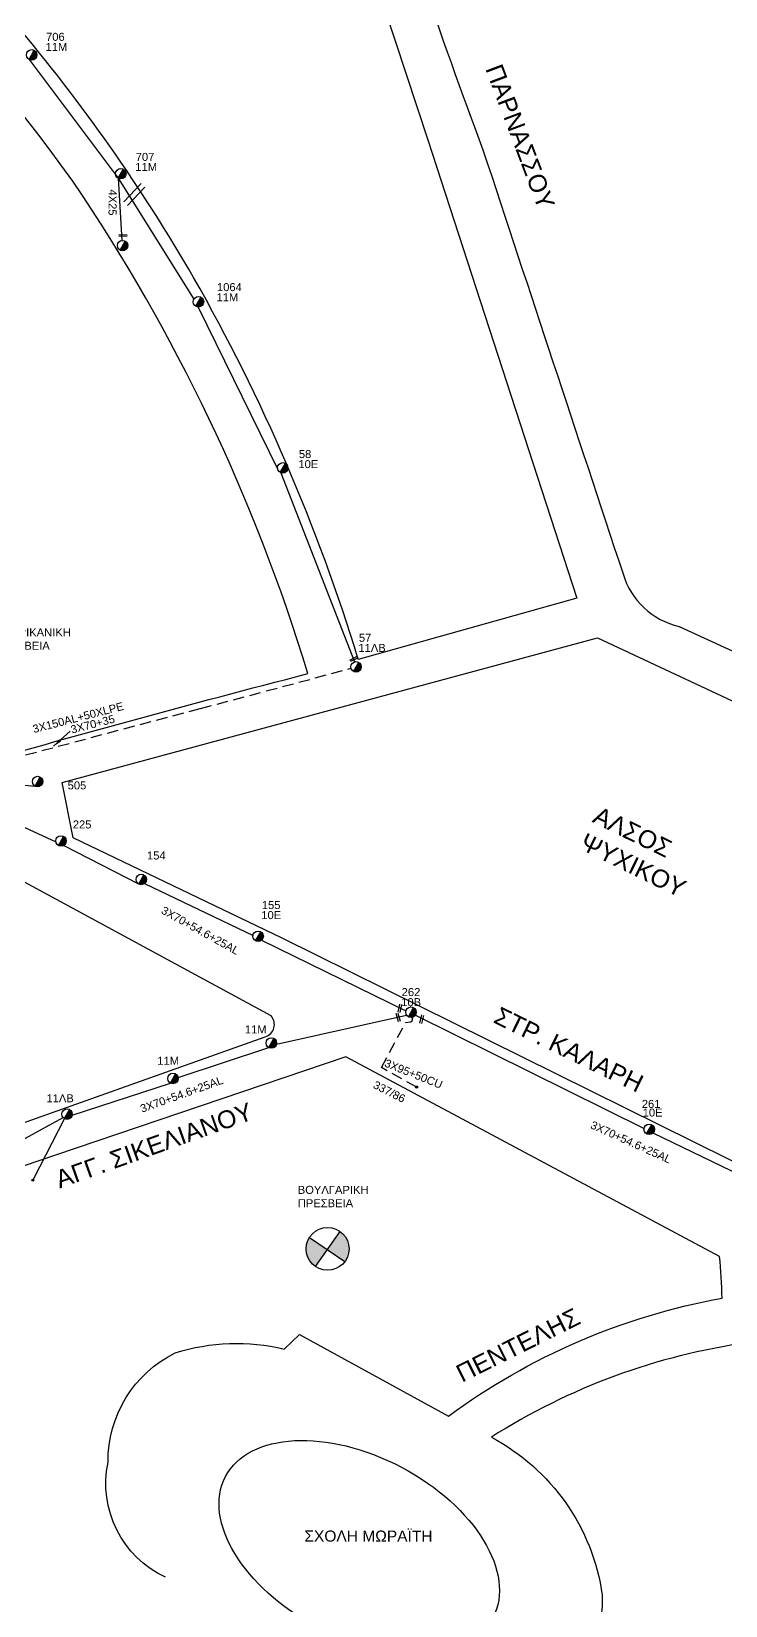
# Model space of a CAD drawing. Header units: millimetres. Extents: x 875 to 3140, y 727 to 1775.
# Drawn here: x 2535.6 to 2691.7, y 1062 to 1416.1 of the extents above; entities that cross this region are included whole.
import ezdxf
from ezdxf.enums import TextEntityAlignment as Align

# ---------------------------------------------------------------- set-up
doc = ezdxf.new("R2010")
doc.units = ezdxf.units.MM
doc.linetypes.add('DASHED', pattern=[19.05, 12.7, -6.35])
for name, color, linetype in [('Εναέρια παροχή ΧΤ 4x25', 7, 'SYN_LINE'), ('Επιγραφές - Σχήματα', 7, 'Continuous'), ('Καλώδια ΧΤ   3x150AL+50XLPE', 7, 'DASHED'), ('Καλώδια ΧΤ   3x95+50CU', 7, 'DASHED'), ('Μηχανική τομή', 7, 'Continuous'), ('Στύλος ΦΜ', 7, 'Continuous'), ('Στύλος ΦΜ @ 1', 7, 'Continuous'), ('Συνδέσεις', 7, 'Continuous'), ('Συνεστραμμένα ΧΤ   3x70+54.6+25AL', 7, 'SYN_LINE'), ('Τομή', 7, 'Continuous'), ('Υπόβαθρο ΔΕΗ', 7, 'Continuous')]:
    doc.layers.add(name, color=color, linetype=linetype)
doc.styles.add('ar', font='arial.ttf')
doc.styles.get("Standard").update_dxf_attribs({"font": 'arial.ttf'})
doc.linetypes.add('SYN_LINE', pattern='A,0.5,-0.0001,["/\\/\\/\\/",Standard,S=0.1,R=0,X=0,Y=-0.05],-0.25', length=0.7501)
doc.dimstyles.new('ISO-25', dxfattribs={"dimtxt": 2.5, "dimasz": 2.5, "dimexe": 1.25, "dimexo": 0.625, "dimtad": 1, "dimtxsty": 'Standard', "dimcen": 2.5, "dimadec": 0, "dimazin": 0, "dimtfac": 1, "dimtmove": 0, "dimatfit": 3, "dimfxl": 1, "dimarcsym": 0})

# ---------------------------------------------------------------- blocks, each defined once
blk = doc.blocks.new('ΥΠΑΡΧΩΝ ΤΣΙΜΕΝΤΕΝΙΟΣ ΣΤΥΛΟΣ')
at = {"layer": 'Στύλος ΦΜ'}
blk.add_hatch(color=256, dxfattribs=at).paths.add_polyline_path([(-1.29, -2.28, 0.574793), (2.62, 0, 0.268822), (1.3, 2.27)])
blk.add_line((-1.29, -2.28), (1.3, 2.27), dxfattribs=at)
blk.add_circle((0, 0), 2.62, dxfattribs=at)
at = {"layer": 'Στύλος ΦΜ', "flags": 4}
for tag, p in [('ΑΡΙΘΜΟΣ', (-4.68, 8.05)), ('ΤΥΠΟΣ', (-4.91, 3.03))]:
    blk.add_attdef(tag, p, '', height=4, dxfattribs=at)
blk = doc.blocks.new('ΤΟΜΗ')
at = {"layer": 'Τομή', "ltscale": 40}
for p, q in [((-5.68, 0), (5.68, 0)), ((5.68, -2.33), (-5.68, -2.33))]:
    blk.add_line(p, q, dxfattribs=at)
blk = doc.blocks.new('ΜΗΧΑΝΙΚΗ ΤΟΜΗ')
at = {"layer": 'Μηχανική τομή', "ltscale": 40}
for p, q in [((-1.89, 0.78), (1.89, 0.78)), ((1.89, 0), (-1.89, 0))]:
    blk.add_line(p, q, dxfattribs=at)
blk = doc.blocks.new('_ΣΥΝΔΕΣΗ')
at = {"layer": 'Συνδέσεις', "linetype": 'SYN_LINE', "ltscale": 40}
blk.add_hatch(color=256, dxfattribs=at).paths.add_polyline_path([(0.5, -0.01, 1), (-0.5, -0.01, 1)])
at = {"layer": 'Συνδέσεις'}
blk.add_circle((0, -0.01), 0.5, dxfattribs=at)

msp = doc.modelspace()

# ---------------------------------------------------------------- hatches: boundary and pattern name
at = {"layer": 'Επιγραφές - Σχήματα'}
h = msp.add_hatch(color=1, dxfattribs=at)
h.paths.add_polyline_path([(2605.06, 1146.17), (2602.16, 1142.11), (2606.12, 1139.43, 0.158648), (2607.05, 1142.27, 0.239646)])
h.paths.add_polyline_path([(2602.16, 1142.11), (2598.13, 1144.84, 0.140748), (2597.39, 1142.27, 0.245453), (2599.46, 1138.31)])

# ---------------------------------------------------------------- linework, layer by layer
at = {"layer": 'Εναέρια παροχή ΧΤ 4x25', "color": 87, "ltscale": 15}
msp.add_lwpolyline([(2555.11, 1383.07), (2555.93, 1369.09)], dxfattribs=at)
at = {"layer": 'Επιγραφές - Σχήματα', "color": 1}
for points in [[(2598.13, 1144.84), (2606.12, 1139.43)], [(2599.46, 1138.31), (2605.06, 1146.17)]]:
    msp.add_lwpolyline(points, dxfattribs=at)
msp.add_circle((2602.22, 1142.27), 4.83, dxfattribs=at)
at = {"layer": 'Καλώδια ΧΤ   3x150AL+50XLPE', "color": 27, "linetype": 'DASHED', "ltscale": 0.2}
msp.add_lwpolyline([(2459.16, 1231.65), (2459.66, 1231.17, 0.530381), (2462.92, 1231.87, -0.055292), (2464.14, 1234.14), (2492.77, 1242.13), (2523.22, 1250.42), (2573.65, 1263.83), (2607.5, 1272.85)], format="xyb", dxfattribs=at)
at = {"layer": 'Καλώδια ΧΤ   3x95+50CU', "color": 30, "ltscale": 0.2}
msp.add_lwpolyline([(2622.27, 1178.63), (2614.33, 1183.06), (2619.78, 1193.21), (2620.79, 1193.3, 0.656325), (2621.14, 1194.34, 1.523637)], format="xyb", dxfattribs=at)
at = {"layer": 'Συνεστραμμένα ΧΤ   3x70+54.6+25AL', "color": 87, "ltscale": 20}
msp.add_lwpolyline([(2535.05, 1409.82), (2555.11, 1383.07)], dxfattribs=at)
at = {"layer": 'Συνεστραμμένα ΧΤ   3x70+54.6+25AL', "color": 27, "ltscale": 20}
for points in [[(2555.11, 1383.07), (2572.15, 1355.91)], [(2573.12, 1354.12), (2590.96, 1317.72)], [(2591.71, 1316.83), (2608.24, 1274.3)]]:
    msp.add_lwpolyline(points, dxfattribs=at)
at = {"layer": 'Συνεστραμμένα ΧΤ   3x70+54.6+25AL', "color": 5, "ltscale": 20}
for points in [[(2508.19, 1248.98), (2536.39, 1246.36)], [(2508.19, 1248.98), (2541.06, 1233.85)], [(2542.84, 1233.01), (2559.7, 1224.34)], [(2561.05, 1224.47), (2585.43, 1212.77)], [(2587.33, 1211.67), (2619.84, 1195.79)]]:
    msp.add_lwpolyline(points, dxfattribs=at)
at = {"layer": 'Συνεστραμμένα ΧΤ   3x70+54.6+25AL', "color": 30, "ltscale": 20}
for points in [[(2590.7, 1188.29), (2619.99, 1194.87)], [(2621.96, 1194.86), (2673.41, 1169.37)], [(2568.59, 1180.82), (2588.98, 1187.54)], [(2544.76, 1172.37), (2566.85, 1179.57)], [(2521.03, 1159.98), (2542.72, 1171.8)], [(2543.02, 1171.56), (2535.97, 1157.85)], [(2675.41, 1168.34), (2717.16, 1148.21)]]:
    msp.add_lwpolyline(points, dxfattribs=at)
at = {"layer": 'Υπόβαθρο ΔΕΗ'}
for points in [[(2719.75, 1622.99), (2615, 1486.54, 0.384387), (2610.64, 1468.61, 0.018473), (2637.16, 1389.5, 0.000209), (2668.69, 1294.07, 0.270455), (2681.3, 1282.28), (2784.47, 1234.88), (2791.42, 1257.17, -0.162013), (2788.36, 1313.64, -0.000036), (2823.78, 1456.03, -0.011845), (2837.86, 1508.96, -0.003458), (2742.47, 1620.21, 0.524841), (2719.75, 1622.99, 0.851705)], [(2568.41, 1590.86), (2644.69, 1542.17), (2602.29, 1485.8, 0.308553), (2598.08, 1472.66), (2624.78, 1391.7), (2658.29, 1288.6), (2609.11, 1274.87, 0.055227), (2572.08, 1360.75, 0.044737), (2531.81, 1418, 0.079704), (2494.89, 1455.63, -0.006283), (2568.41, 1590.86, -1.104591)], [(2442.41, 1483.53), (2401.96, 1416.89, -0.145088), (2478.23, 1351.47, -0.064065), (2518.71, 1250.06, -0.007079), (2597.77, 1271.65, 0.075665), (2544.89, 1382.42, 0.085809), (2442.41, 1483.53, 4.800216)], [(2796.13, 1214.51), (2763.03, 1133.76, -0.46177), (2757.29, 1131.12), (2692.42, 1162.48), (2591.99, 1212.15), (2544.94, 1234.71), (2542.47, 1247.2), (2662.96, 1279.69), (2794.42, 1218.24, -0.5905), (2796.13, 1214.51, -0.810096)], [(2565.75, 1068.39, -0.347714), (2552.82, 1094.28, -0.289098), (2567.94, 1118.85, -0.138948), (2592.43, 1119.71), (2595.91, 1123.03), (2629.42, 1104.66, -0.113892), (2690.97, 1131.2, 0.014977), (2690.41, 1140.58), (2606.28, 1185.46), (2541, 1163.36), (2464.9, 1137.51)], [(2464.9, 1137.51), (2515.27, 994.65), (2523.71, 970.83), (2544.91, 963.13), (2633.41, 992.19), (2680.43, 1006.7, -0.388703), (2707.12, 1047.02), (2696.77, 1121.18, 0.107065), (2639.05, 1099.91, -0.239789), (2664.01, 1064.39, -0.309908), (2644.56, 1034.4, -0.164304), (2617.66, 1033.84, 0.250186)]]:
    msp.add_lwpolyline(points, format="xyb", dxfattribs=at)
msp.add_lwpolyline([(2461.81, 1145.05), (2588.2, 1189.97, 0.551971), (2589.49, 1194.67), (2514.33, 1235.41), (2439.43, 1216.56, 0.356539), (2438.84, 1211.98)], format="xyb", close=True, dxfattribs=at)
msp.add_ellipse((2609.33, 1075.19), major_axis=(-30.08, 15.88), ratio=0.597514, dxfattribs=at)

# ---------------------------------------------------------------- block references
at = {"layer": 'Μηχανική τομή'}
for p, xscale, yscale, zscale, rotation in [((2556.18, 1370.42), 0.500000000000099, 0.500000000000099, 0.500000000000099, 177.8738243524757), ((2608.04, 1275.13), 0.5000000000001384, 0.5000000000001384, 0.5000000000001384, 206.6321580261365), ((2618.27, 1196.41), 0.5000000000001807, 0.5000000000001807, 0.5000000000001807, 256.8213729322306), ((2617.91, 1194.28), 0.500000000000209, 0.500000000000209, 0.500000000000209, 284.5760187449917), ((2623.16, 1193.96), 0.5000000000001807, 0.5000000000001807, 0.5000000000001807, 256.8213729322306)]:
    msp.add_blockref('ΜΗΧΑΝΙΚΗ ΤΟΜΗ', p, dxfattribs=dict(at, xscale=xscale, yscale=yscale, zscale=zscale, rotation=rotation))
at = {"layer": 'Στύλος ΦΜ @ 1', "ltscale": 40}
ref = msp.add_blockref('ΥΠΑΡΧΩΝ ΤΣΙΜΕΝΤΕΝΙΟΣ ΣΤΥΛΟΣ', (2535.64, 1410.84), dxfattribs=dict(at, xscale=0.4499999999998181, yscale=0.4499999999998181, zscale=0.4499999999998181))
ref.add_attrib('ΤΥΠΟΣ', '11M', (2538.76, 1411.72), dxfattribs={"layer": 'Στύλος ΦΜ', "height": 1.8, "flags": 4})
ref.add_attrib('ΑΡΙΘΜΟΣ', '706', (2538.87, 1413.99), dxfattribs={"layer": 'Στύλος ΦΜ', "height": 1.8, "flags": 4})
ref = msp.add_blockref('ΥΠΑΡΧΩΝ ΤΣΙΜΕΝΤΕΝΙΟΣ ΣΤΥΛΟΣ', (2555.69, 1384.1), dxfattribs=dict(at, xscale=0.4499999999998181, yscale=0.4499999999998181, zscale=0.4499999999998181))
ref.add_attrib('ΤΥΠΟΣ', '11M', (2558.95, 1384.72), dxfattribs={"layer": 'Στύλος ΦΜ', "height": 1.8, "flags": 4})
ref.add_attrib('ΑΡΙΘΜΟΣ', '707', (2559.05, 1386.98), dxfattribs={"layer": 'Στύλος ΦΜ', "height": 1.8, "flags": 4})
at = {"layer": 'Στύλος ΦΜ @ 1', "ltscale": 40, "xscale": 0.4499999999998181, "yscale": 0.4499999999998181, "zscale": 0.4499999999998181}
msp.add_blockref('ΥΠΑΡΧΩΝ ΤΣΙΜΕΝΤΕΝΙΟΣ ΣΤΥΛΟΣ', (2556.09, 1367.93), dxfattribs=at)
at = {"layer": 'Στύλος ΦΜ @ 1', "ltscale": 40}
ref = msp.add_blockref('ΥΠΑΡΧΩΝ ΤΣΙΜΕΝΤΕΝΙΟΣ ΣΤΥΛΟΣ', (2573.16, 1355.3), dxfattribs=dict(at, xscale=0.4499999999998181, yscale=0.4499999999998181, zscale=0.4499999999998181))
ref.add_attrib('ΤΥΠΟΣ', '11M', (2577.22, 1355.42), dxfattribs={"layer": 'Στύλος ΦΜ', "height": 1.8, "flags": 4})
ref.add_attrib('ΑΡΙΘΜΟΣ', '1064', (2577.32, 1357.69), dxfattribs={"layer": 'Στύλος ΦΜ', "height": 1.8, "flags": 4})
ref = msp.add_blockref('ΥΠΑΡΧΩΝ ΤΣΙΜΕΝΤΕΝΙΟΣ ΣΤΥΛΟΣ', (2592.12, 1317.93), dxfattribs=dict(at, xscale=0.4499999999998181, yscale=0.4499999999998181, zscale=0.4499999999998181))
ref.add_attrib('ΤΥΠΟΣ', '10E', (2595.64, 1317.88), dxfattribs={"layer": 'Στύλος ΦΜ', "height": 1.8, "flags": 4})
ref.add_attrib('ΑΡΙΘΜΟΣ', '58', (2595.75, 1320.14), dxfattribs={"layer": 'Στύλος ΦΜ', "height": 1.8, "flags": 4})
ref = msp.add_blockref('ΥΠΑΡΧΩΝ ΤΣΙΜΕΝΤΕΝΙΟΣ ΣΤΥΛΟΣ', (2608.62, 1273.18), dxfattribs=dict(at, xscale=0.4499999999998181, yscale=0.4499999999998181, zscale=0.4499999999998181))
ref.add_attrib('ΤΥΠΟΣ', '11ΛB', (2609.14, 1276.55), dxfattribs={"layer": 'Στύλος ΦΜ', "height": 1.8, "flags": 4})
ref.add_attrib('ΑΡΙΘΜΟΣ', '57', (2609.25, 1278.82), dxfattribs={"layer": 'Στύλος ΦΜ', "height": 1.8, "flags": 4})
ref = msp.add_blockref('ΥΠΑΡΧΩΝ ΤΣΙΜΕΝΤΕΝΙΟΣ ΣΤΥΛΟΣ', (2536.97, 1247.39), dxfattribs=dict(at, xscale=0.4499999999998181, yscale=0.4499999999998181, zscale=0.4499999999998181))
ref.add_attrib('ΤΥΠΟΣ', '505', (2543.73, 1245.62), dxfattribs={"layer": 'Στύλος ΦΜ', "height": 1.8, "flags": 4})
ref = msp.add_blockref('ΥΠΑΡΧΩΝ ΤΣΙΜΕΝΤΕΝΙΟΣ ΣΤΥΛΟΣ', (2542.23, 1234.02), dxfattribs=dict(at, xscale=0.4499999999998181, yscale=0.4499999999998181, zscale=0.4499999999998181))
ref.add_attrib('ΤΥΠΟΣ', '225', (2544.89, 1236.83), dxfattribs={"layer": 'Στύλος ΦΜ', "height": 1.8, "flags": 4})
ref = msp.add_blockref('ΥΠΑΡΧΩΝ ΤΣΙΜΕΝΤΕΝΙΟΣ ΣΤΥΛΟΣ', (2560.29, 1225.36), dxfattribs=dict(at, xscale=0.4499999999998181, yscale=0.4499999999998181, zscale=0.4499999999998181))
ref.add_attrib('ΤΥΠΟΣ', '154', (2561.58, 1229.85), dxfattribs={"layer": 'Στύλος ΦΜ', "height": 1.8, "flags": 4})
ref = msp.add_blockref('ΥΠΑΡΧΩΝ ΤΣΙΜΕΝΤΕΝΙΟΣ ΣΤΥΛΟΣ', (2586.59, 1212.58), dxfattribs=dict(at, xscale=0.4499999999998181, yscale=0.4499999999998181, zscale=0.4499999999998181))
ref.add_attrib('ΤΥΠΟΣ', '10E', (2587.3, 1216.44), dxfattribs={"layer": 'Στύλος ΦΜ', "height": 1.8, "flags": 4})
ref.add_attrib('ΑΡΙΘΜΟΣ', '155', (2587.41, 1218.7), dxfattribs={"layer": 'Στύλος ΦΜ', "height": 1.8, "flags": 4})
at = {"layer": 'Στύλος ΦΜ @ 1', "ltscale": 40, "xscale": 0.4499999999998181, "yscale": 0.4499999999998181, "zscale": 0.4499999999998181}
msp.add_blockref('ΥΠΑΡΧΩΝ ΤΣΙΜΕΝΤΕΝΙΟΣ ΣΤΥΛΟΣ', (2620.98, 1195.5), dxfattribs=at).add_auto_attribs({'ΤΥΠΟΣ': '10B', 'ΑΡΙΘΜΟΣ': '262'})
at = {"layer": 'Στύλος ΦΜ @ 1', "ltscale": 40}
ref = msp.add_blockref('ΥΠΑΡΧΩΝ ΤΣΙΜΕΝΤΕΝΙΟΣ ΣΤΥΛΟΣ', (2589.56, 1188.57), dxfattribs=dict(at, xscale=0.4499999999998181, yscale=0.4499999999998181, zscale=0.4499999999998181))
ref.add_attrib('ΤΥΠΟΣ', '11M', (2583.59, 1190.71), dxfattribs={"layer": 'Στύλος ΦΜ', "height": 1.8, "flags": 4})
ref = msp.add_blockref('ΥΠΑΡΧΩΝ ΤΣΙΜΕΝΤΕΝΙΟΣ ΣΤΥΛΟΣ', (2567.43, 1180.6), dxfattribs=dict(at, xscale=0.4499999999998181, yscale=0.4499999999998181, zscale=0.4499999999998181))
ref.add_attrib('ΤΥΠΟΣ', '11M', (2563.9, 1183.67), dxfattribs={"layer": 'Στύλος ΦΜ', "height": 1.8, "flags": 4})
ref = msp.add_blockref('ΥΠΑΡΧΩΝ ΤΣΙΜΕΝΤΕΝΙΟΣ ΣΤΥΛΟΣ', (2543.6, 1172.58), dxfattribs=dict(at, xscale=0.4499999999998181, yscale=0.4499999999998181, zscale=0.4499999999998181))
ref.add_attrib('ΤΥΠΟΣ', '11ΛB', (2538.96, 1175.24), dxfattribs={"layer": 'Στύλος ΦΜ', "height": 1.8, "flags": 4})
ref = msp.add_blockref('ΥΠΑΡΧΩΝ ΤΣΙΜΕΝΤΕΝΙΟΣ ΣΤΥΛΟΣ', (2674.56, 1169.16), dxfattribs=dict(at, xscale=0.4499999999998181, yscale=0.4499999999998181, zscale=0.4499999999998181))
ref.add_attrib('ΤΥΠΟΣ', '10E', (2673.1, 1172.03), dxfattribs={"layer": 'Στύλος ΦΜ', "height": 1.8, "flags": 4})
ref.add_attrib('ΑΡΙΘΜΟΣ', '261', (2672.9, 1173.97), dxfattribs={"layer": 'Στύλος ΦΜ', "height": 1.8, "flags": 4})
at = {"layer": 'Συνδέσεις', "xscale": 0.4500000000000455, "yscale": 0.4500000000000455, "zscale": 0.4500000000000455}
for p in [(2622.25, 1178.68), (2535.89, 1157.75)]:
    msp.add_blockref('_ΣΥΝΔΕΣΗ', p, dxfattribs=at)
at = {"layer": 'Τομή', "xscale": 0.4999999999999257, "yscale": 0.4999999999999257, "zscale": 0.4999999999999257, "rotation": 46.49598176991154}
msp.add_blockref('ΤΟΜΗ', (2558.32, 1379.85), dxfattribs=at)

# ---------------------------------------------------------------- texts
at = {"layer": 'Εναέρια παροχή ΧΤ 4x25', "ltscale": 20}
msp.add_text('4X25', height=1.8, rotation=269.1312, dxfattribs=at).set_placement((2553.86, 1377.63), align=Align.MIDDLE)
at = {"layer": 'Επιγραφές - Σχήματα', "ltscale": 20, "attachment_point": 1, "style": 'ar'}
for s, insert, char_height, width, rotation in [('ΠΑΡΝΑΣΣΟΥ', (2641.38, 1409.15), 4, 19.3816, 290.6376), ('ΑΛΣΟΣ ΨΥΧΙΚΟΥ', (2663.3, 1241.95), 4, 40.3925, 333.9858), ('ΣΤΡ. ΚΑΛΑΡΗ', (2641.01, 1196.88), 4, 40.3925, 333.9858), ('337/86', (2613.09, 1180.16), 1.8, 7.4435, 333.0166), ('ΑΓΓ. ΣΙΚΕΛΙΑΝΟΥ', (2540.56, 1159.6), 4, 61.3171, 19.6885), ('ΠΕΝΤΕΛΗΣ', (2630.65, 1115.71), 4, 61.3171, 26.4764), ('ΣΧΟΛΗ ΜΩΡΑΪΤΗ', (2596.99, 1078.93), 2.5, 30.7194, 359.915)]:
    msp.add_mtext(s, dxfattribs=dict(at, insert=insert, char_height=char_height, width=width, rotation=rotation))
at = {"layer": 'Επιγραφές - Σχήματα', "color": 1, "ltscale": 20, "char_height": 1.8, "attachment_point": 1, "style": 'ar'}
for s, insert, width in [('ΑΜΕΡΙΚΑΝΙΚΗ\\PΠΡΕΣΒΕΙΑ', (2527.26, 1281.83), 16.1279), ('ΒΟΥΛΓΑΡΙΚΗ ΠΡΕΣΒΕΙΑ', (2595.5, 1156.44), 27.1415)]:
    msp.add_mtext(s, dxfattribs=dict(at, insert=insert, width=width))
at = {"layer": 'Καλώδια ΧΤ   3x150AL+50XLPE', "ltscale": 0.2}
for s, p in [('3X150AL+50XLPE', (2546.09, 1261.78)), ('3Χ70+35', (2549.37, 1260.29))]:
    msp.add_text(s, height=1.8, rotation=14.5307, dxfattribs=at).set_placement(p, align=Align.MIDDLE)
at = {"layer": 'Καλώδια ΧΤ   3x95+50CU', "ltscale": 0.2}
msp.add_text('3X95+50CU', height=1.8, rotation=338.2158, dxfattribs=at).set_placement((2621.56, 1181.63), align=Align.MIDDLE)
at = {"layer": 'Συνεστραμμένα ΧΤ   3x70+54.6+25AL', "ltscale": 20}
for rotation, p in [(330.9665, (2573.58, 1213.88)), (19.7684, (2569.37, 1177.03)), (335.7229, (2670.47, 1166.28))]:
    msp.add_text('3X70+54.6+25AL', height=1.8, rotation=rotation, dxfattribs=at).set_placement(p, align=Align.MIDDLE)

# ---------------------------------------------------------------- leaders
at = {"layer": 'Επιγραφές - Σχήματα', "ltscale": 40}
msp.add_leader([(2540.58, 1255.32), (2544.29, 1258.72)], dimstyle='ISO-25', override={"dimasz": 2, "dimtad": 0}, dxfattribs=at)

doc.saveas('drawing.dxf')
